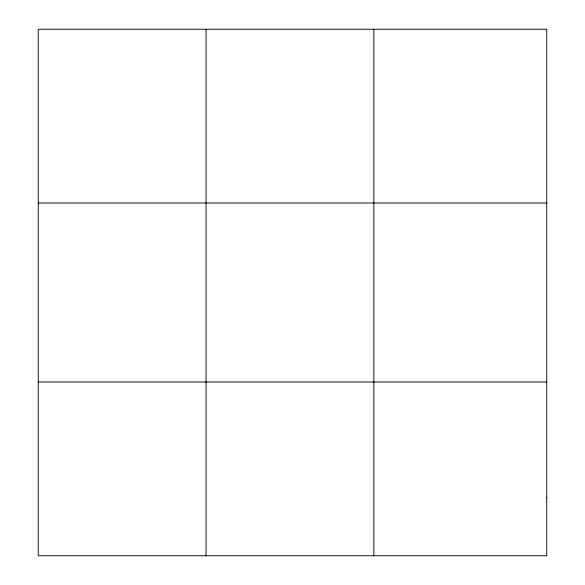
<?xml version="1.0" encoding="UTF-8"?>
<svg xmlns="http://www.w3.org/2000/svg" width="585" height="585" viewBox="0 0 585 585"><rect width="100%" height="100%" fill="white"/><g stroke="black" fill="none" stroke-linecap="round" stroke-linejoin="round"><path stroke-width="0.88" d="M206.052 29.25L206.052 555.75M373.859 29.25L373.859 555.75M38.244 202.995L546.756 202.995M38.244 382.005L546.756 382.005M546.756 497.835L546.756 555.75L38.244 555.75L38.244 29.25L546.756 29.25L546.756 497.835"/></g></svg>
